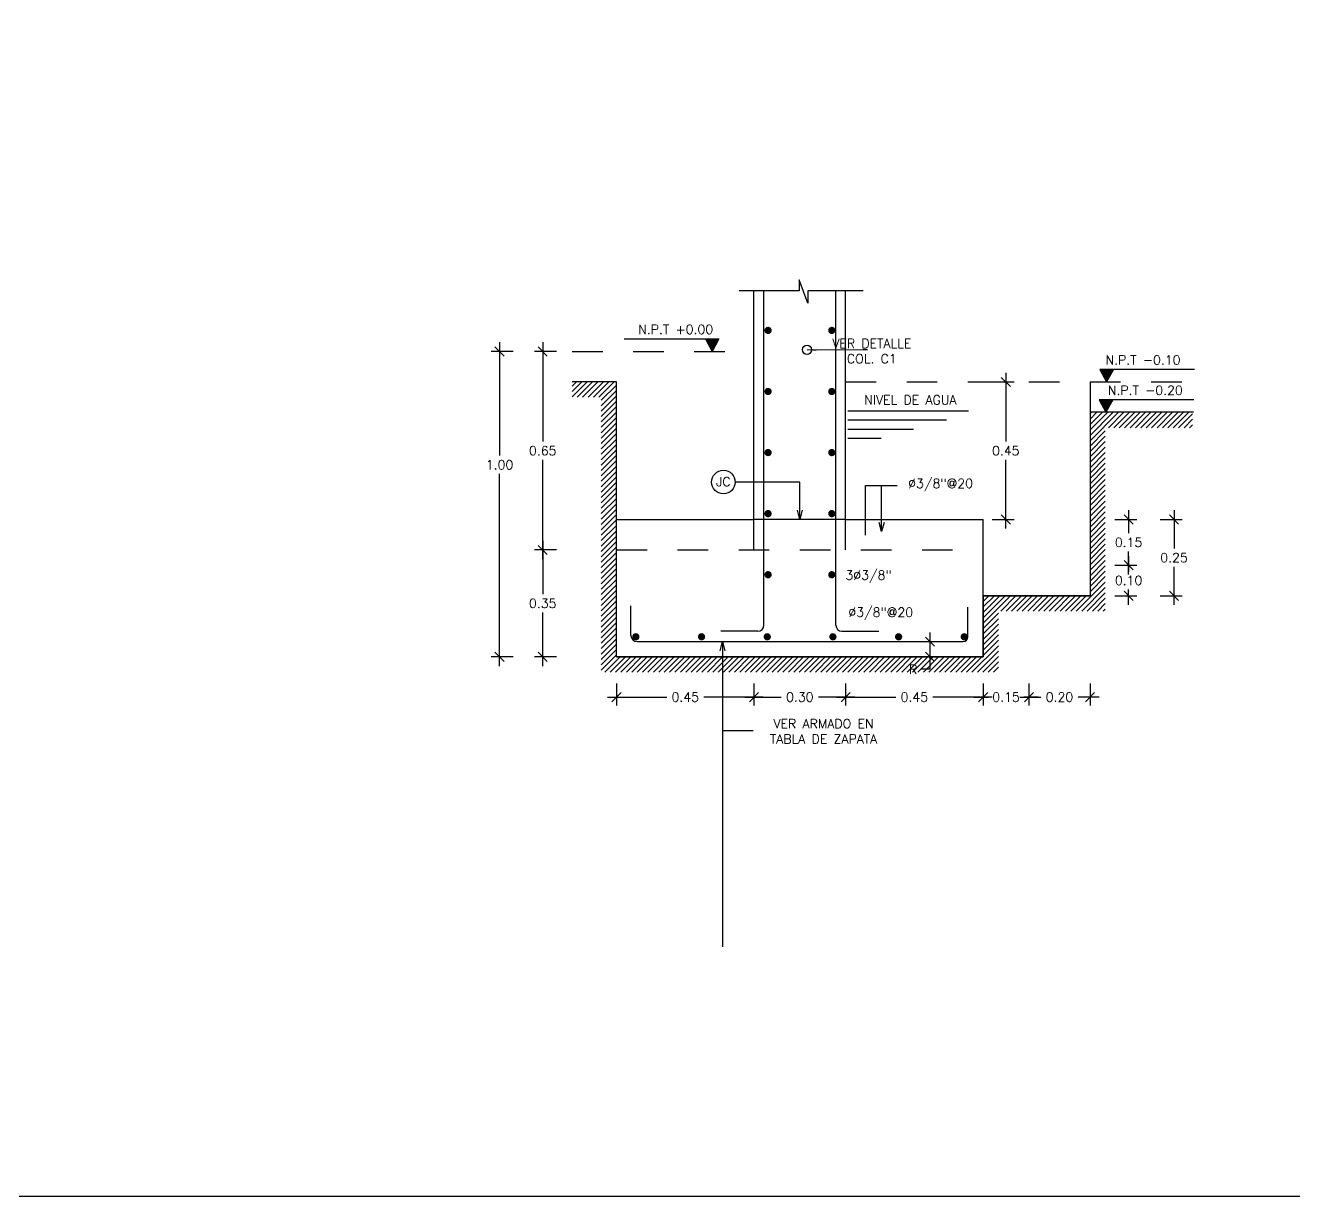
# Model space of a CAD drawing. Header units: metres. Extents: x -25 to 234, y -27 to 52.
# Drawn here: x 223.979 to 228.13, y -25.4 to -21.565 of the extents above; entities that cross this region are included whole.
import ezdxf

# ---------------------------------------------------------------- set-up
doc = ezdxf.new("R2010")
doc.units = ezdxf.units.M
doc.header["$LTSCALE"] = 0.1
doc.header["$MEASUREMENT"] = 0
doc.header["$PDMODE"] = 66
for name, pattern in [('CONTINUA', [0]), ('DASHED', [0.75, 0.5, -0.25]), ('HIDDEN2', [4.7625, 3.175, -1.5875])]:
    doc.linetypes.add(name, pattern=pattern)
for name, color, linetype in [('001-ZAPATAS', 6, 'Continuous'), ('ACERO', 5, 'Continuous'), ('BORDES', 7, 'Continuous'), ('DETALLE', 3, 'Continuous'), ('DIMTEXTO', 4, 'Continuous'), ('DIMZAPATA', 4, 'Continuous'), ('HATCH', 8, 'Continuous'), ('XREF1$0$MUROS', 1, 'Continuous')]:
    doc.layers.add(name, color=color, linetype=linetype)
doc.styles.add('SMPLEX', font='simplex.shx')
doc.dimstyles.new('D-15', dxfattribs={"dimscale": 0.15, "dimtxt": 0.2, "dimasz": 0.2, "dimexe": 0.18, "dimexo": 0.2, "dimgap": 0.1, "dimtad": 0, "dimtih": 1, "dimtoh": 1, "dimzin": 0, "dimdsep": 46, "dimtxsty": 'SMPLEX', "dimblk": 'OBLIQUE', "dimcen": 0.09, "dimdle": 0.2, "dimclrd": 4, "dimclre": 4, "dimclrt": 4, "dimadec": 0, "dimazin": 0, "dimtfac": 1, "dimtofl": 0, "dimtmove": 0, "dimatfit": 3, "dimldrblk": 'OPEN30', "dimfxl": 0.5, "dimfxlon": 1, "dimtolj": 1, "dimtzin": 0, "dimarcsym": 0})

# ---------------------------------------------------------------- blocks, each defined once
blk = doc.blocks.new('_Oblique')
at = {"color": 0, "linetype": 'ByBlock', "lineweight": -2}
blk.add_line((-0.5, -0.5), (0.5, 0.5), dxfattribs=at)
blk = doc.blocks.new('*D289')
at = {"layer": 'Defpoints', "color": 0, "linetype": 'CONTINUA', "transparency": 16777216}
for p in [(225.914, -23.2827), (225.6725, -23.6327), (225.914, -23.6327)]:
    blk.add_point(p, dxfattribs=at)
at = {"layer": 'DIMTEXTO', "color": 4, "linetype": 'CONTINUA', "lineweight": -2, "transparency": 16777216}
for p, q in [((225.7175, -23.2827), (225.6455, -23.2827)), ((225.6725, -23.2527), (225.6725, -23.4277)), ((225.6725, -23.6627), (225.6725, -23.4877)), ((225.7175, -23.6327), (225.6455, -23.6327))]:
    blk.add_line(p, q, dxfattribs=at)
at = {"layer": 'DIMTEXTO', "color": 4, "linetype": 'CONTINUA', "lineweight": -2, "transparency": 16777216, "xscale": 0.03, "yscale": 0.03, "zscale": 0.03}
for p, rotation in [((225.6725, -23.2827), 90), ((225.6725, -23.6327), 270)]:
    blk.add_blockref('_Oblique', p, dxfattribs=dict(at, rotation=rotation))
at = {"layer": 'DIMTEXTO', "color": 4, "linetype": 'CONTINUA', "transparency": 16777216, "insert": (225.6725, -23.4577), "char_height": 0.03, "attachment_point": 5, "style": 'SMPLEX'}
blk.add_mtext('\\A1;0.35', dxfattribs=at)
blk = doc.blocks.new('_Open30')
at = {"layer": 'DIMTEXTO', "color": 0, "lineweight": -2}
for p, q in [((-1, 0.27), (0, 0)), ((0, 0), (-1, -0.27)), ((0, 0), (-1, 0))]:
    blk.add_line(p, q, dxfattribs=at)
blk = doc.blocks.new('*D290')
at = {"layer": 'Defpoints', "color": 0, "linetype": 'CONTINUA', "transparency": 16777216}
for p in [(225.6725, -22.6327), (225.8745, -22.6327), (225.914, -23.2827)]:
    blk.add_point(p, dxfattribs=at)
at = {"layer": 'DIMTEXTO', "color": 4, "linetype": 'CONTINUA', "lineweight": -2, "transparency": 16777216}
for p, q in [((225.6725, -22.6027), (225.6725, -22.9277)), ((225.7175, -22.6327), (225.6455, -22.6327)), ((225.6725, -23.3127), (225.6725, -22.9877)), ((225.7175, -23.2827), (225.6455, -23.2827))]:
    blk.add_line(p, q, dxfattribs=at)
at = {"layer": 'DIMTEXTO', "color": 4, "linetype": 'CONTINUA', "lineweight": -2, "transparency": 16777216, "xscale": 0.03, "yscale": 0.03, "zscale": 0.03}
for p, rotation in [((225.6725, -22.6327), 90), ((225.6725, -23.2827), 270)]:
    blk.add_blockref('_Oblique', p, dxfattribs=dict(at, rotation=rotation))
at = {"layer": 'DIMTEXTO', "color": 4, "linetype": 'CONTINUA', "transparency": 16777216, "insert": (225.6725, -22.9577), "char_height": 0.03, "attachment_point": 5, "style": 'SMPLEX'}
blk.add_mtext('\\A1;0.65', dxfattribs=at)
blk = doc.blocks.new('*D291')
at = {"layer": 'Defpoints', "color": 0, "linetype": 'CONTINUA', "transparency": 16777216}
for p in [(226.9882, -22.7327), (227.1883, -22.7327), (226.9882, -23.1827)]:
    blk.add_point(p, dxfattribs=at)
at = {"layer": 'DIMTEXTO', "color": 4, "linetype": 'CONTINUA', "lineweight": -2, "transparency": 16777216}
for p, q in [((227.1883, -22.7027), (227.1883, -22.9277)), ((227.1433, -22.7327), (227.2153, -22.7327)), ((227.1883, -23.2127), (227.1883, -22.9877)), ((227.1433, -23.1827), (227.2153, -23.1827))]:
    blk.add_line(p, q, dxfattribs=at)
at = {"layer": 'DIMTEXTO', "color": 4, "linetype": 'CONTINUA', "lineweight": -2, "transparency": 16777216, "xscale": 0.03, "yscale": 0.03, "zscale": 0.03}
for p, rotation in [((227.1883, -22.7327), 90), ((227.1883, -23.1827), 270)]:
    blk.add_blockref('_Oblique', p, dxfattribs=dict(at, rotation=rotation))
at = {"layer": 'DIMTEXTO', "color": 4, "linetype": 'CONTINUA', "transparency": 16777216, "insert": (227.1883, -22.9577), "char_height": 0.03, "attachment_point": 5, "style": 'SMPLEX'}
blk.add_mtext('\\A1;0.45', dxfattribs=at)
blk = doc.blocks.new('*D292')
at = {"layer": 'Defpoints', "color": 0, "linetype": 'CONTINUA', "transparency": 16777216}
for p in [(227.464, -23.1827), (227.464, -23.4327), (227.739, -23.4327)]:
    blk.add_point(p, dxfattribs=at)
at = {"layer": 'DIMTEXTO', "color": 4, "linetype": 'CONTINUA', "lineweight": -2, "transparency": 16777216}
for p, q in [((227.739, -23.1527), (227.739, -23.2777)), ((227.694, -23.1827), (227.766, -23.1827)), ((227.739, -23.4627), (227.739, -23.3377)), ((227.694, -23.4327), (227.766, -23.4327))]:
    blk.add_line(p, q, dxfattribs=at)
at = {"layer": 'DIMTEXTO', "color": 4, "linetype": 'CONTINUA', "lineweight": -2, "transparency": 16777216, "xscale": 0.03, "yscale": 0.03, "zscale": 0.03}
for p, rotation in [((227.739, -23.1827), 90), ((227.739, -23.4327), 270)]:
    blk.add_blockref('_Oblique', p, dxfattribs=dict(at, rotation=rotation))
at = {"layer": 'DIMTEXTO', "color": 4, "linetype": 'CONTINUA', "transparency": 16777216, "insert": (227.739, -23.3077), "char_height": 0.03, "attachment_point": 5, "style": 'SMPLEX'}
blk.add_mtext('\\A1;0.25', dxfattribs=at)
blk = doc.blocks.new('*D293')
at = {"layer": 'Defpoints', "color": 0, "linetype": 'CONTINUA', "transparency": 16777216}
for p in [(227.464, -23.1827), (227.464, -23.3327), (227.5902, -23.3327)]:
    blk.add_point(p, dxfattribs=at)
at = {"layer": 'DIMTEXTO', "color": 4, "linetype": 'CONTINUA', "lineweight": -2, "transparency": 16777216}
for p, q in [((227.5902, -23.1527), (227.5902, -23.2277)), ((227.5452, -23.1827), (227.6172, -23.1827)), ((227.5902, -23.3627), (227.5902, -23.2877)), ((227.5452, -23.3327), (227.6172, -23.3327))]:
    blk.add_line(p, q, dxfattribs=at)
at = {"layer": 'DIMTEXTO', "color": 4, "linetype": 'CONTINUA', "lineweight": -2, "transparency": 16777216, "xscale": 0.03, "yscale": 0.03, "zscale": 0.03}
for p, rotation in [((227.5902, -23.1827), 90), ((227.5902, -23.3327), 270)]:
    blk.add_blockref('_Oblique', p, dxfattribs=dict(at, rotation=rotation))
at = {"layer": 'DIMTEXTO', "color": 4, "linetype": 'CONTINUA', "transparency": 16777216, "insert": (227.5902, -23.2577), "char_height": 0.03, "attachment_point": 5, "style": 'SMPLEX'}
blk.add_mtext('\\A1;0.15', dxfattribs=at)
blk = doc.blocks.new('*D299')
at = {"layer": 'Defpoints', "color": 0, "linetype": 'CONTINUA', "transparency": 16777216}
for p in [(226.364, -23.1827), (225.914, -23.6327), (226.364, -23.7645)]:
    blk.add_point(p, dxfattribs=at)
at = {"layer": 'DIMTEXTO', "color": 4, "linetype": 'CONTINUA', "lineweight": -2, "transparency": 16777216}
for p, q in [((225.914, -23.7195), (225.914, -23.7915)), ((226.364, -23.7195), (226.364, -23.7915)), ((225.884, -23.7645), (226.0783, -23.7645)), ((226.394, -23.7645), (226.1998, -23.7645))]:
    blk.add_line(p, q, dxfattribs=at)
at = {"layer": 'DIMTEXTO', "color": 4, "linetype": 'CONTINUA', "lineweight": -2, "transparency": 16777216, "xscale": 0.03, "yscale": 0.03, "zscale": 0.03, "rotation": 180}
blk.add_blockref('_Oblique', (225.914, -23.7645), dxfattribs=at)
at = {"layer": 'DIMTEXTO', "color": 4, "linetype": 'CONTINUA', "lineweight": -2, "transparency": 16777216, "xscale": 0.03, "yscale": 0.03, "zscale": 0.03}
blk.add_blockref('_Oblique', (226.364, -23.7645), dxfattribs=at)
at = {"layer": 'DIMTEXTO', "color": 4, "linetype": 'CONTINUA', "transparency": 16777216, "insert": (226.139, -23.7645), "char_height": 0.03, "attachment_point": 5, "style": 'SMPLEX'}
blk.add_mtext('\\A1;0.45', dxfattribs=at)
blk = doc.blocks.new('*D300')
at = {"layer": 'Defpoints', "color": 0, "transparency": 16777216}
for p in [(226.364, -23.1827), (226.664, -23.1827), (226.664, -23.7645)]:
    blk.add_point(p, dxfattribs=at)
at = {"layer": 'DIMTEXTO', "color": 4, "lineweight": -2, "transparency": 16777216}
for p, q in [((226.364, -23.7195), (226.364, -23.7915)), ((226.664, -23.7195), (226.664, -23.7915)), ((226.334, -23.7645), (226.4533, -23.7645)), ((226.694, -23.7645), (226.5748, -23.7645))]:
    blk.add_line(p, q, dxfattribs=at)
at = {"layer": 'DIMTEXTO', "color": 4, "lineweight": -2, "transparency": 16777216, "xscale": 0.03, "yscale": 0.03, "zscale": 0.03, "rotation": 180}
blk.add_blockref('_Oblique', (226.364, -23.7645), dxfattribs=at)
at = {"layer": 'DIMTEXTO', "color": 4, "lineweight": -2, "transparency": 16777216, "xscale": 0.03, "yscale": 0.03, "zscale": 0.03}
blk.add_blockref('_Oblique', (226.664, -23.7645), dxfattribs=at)
at = {"layer": 'DIMTEXTO', "color": 4, "transparency": 16777216, "insert": (226.514, -23.7645), "char_height": 0.03, "attachment_point": 5, "style": 'SMPLEX'}
blk.add_mtext('\\A1;0.30', dxfattribs=at)
blk = doc.blocks.new('*D301')
at = {"layer": 'Defpoints', "color": 0, "transparency": 16777216}
for p in [(226.664, -23.1827), (227.114, -23.6327), (227.114, -23.7645)]:
    blk.add_point(p, dxfattribs=at)
at = {"layer": 'DIMTEXTO', "color": 4, "lineweight": -2, "transparency": 16777216}
for p, q in [((226.664, -23.7195), (226.664, -23.7915)), ((227.114, -23.7195), (227.114, -23.7915)), ((226.634, -23.7645), (226.8283, -23.7645)), ((227.144, -23.7645), (226.9498, -23.7645))]:
    blk.add_line(p, q, dxfattribs=at)
at = {"layer": 'DIMTEXTO', "color": 4, "lineweight": -2, "transparency": 16777216, "xscale": 0.03, "yscale": 0.03, "zscale": 0.03, "rotation": 180}
blk.add_blockref('_Oblique', (226.664, -23.7645), dxfattribs=at)
at = {"layer": 'DIMTEXTO', "color": 4, "lineweight": -2, "transparency": 16777216, "xscale": 0.03, "yscale": 0.03, "zscale": 0.03}
blk.add_blockref('_Oblique', (227.114, -23.7645), dxfattribs=at)
at = {"layer": 'DIMTEXTO', "color": 4, "transparency": 16777216, "insert": (226.889, -23.7645), "char_height": 0.03, "attachment_point": 5, "style": 'SMPLEX'}
blk.add_mtext('\\A1;0.45', dxfattribs=at)
blk = doc.blocks.new('*D294')
at = {"layer": 'Defpoints', "color": 0, "transparency": 16777216}
for p in [(227.464, -23.3327), (227.464, -23.4327), (227.5902, -23.4327)]:
    blk.add_point(p, dxfattribs=at)
at = {"layer": 'DIMTEXTO', "color": 4, "lineweight": -2, "transparency": 16777216}
for p, q in [((227.5902, -23.3027), (227.5902, -23.3527)), ((227.5452, -23.3327), (227.6172, -23.3327)), ((227.5902, -23.4627), (227.5902, -23.4127)), ((227.5452, -23.4327), (227.6172, -23.4327))]:
    blk.add_line(p, q, dxfattribs=at)
at = {"layer": 'DIMTEXTO', "color": 4, "lineweight": -2, "transparency": 16777216, "xscale": 0.03, "yscale": 0.03, "zscale": 0.03}
for p, rotation in [((227.5902, -23.3327), 90), ((227.5902, -23.4327), 270)]:
    blk.add_blockref('_Oblique', p, dxfattribs=dict(at, rotation=rotation))
at = {"layer": 'DIMTEXTO', "color": 4, "transparency": 16777216, "insert": (227.5902, -23.3827), "char_height": 0.03, "attachment_point": 5, "style": 'SMPLEX'}
blk.add_mtext('\\A1;0.10', dxfattribs=at)
blk = doc.blocks.new('*U285')
at = {"layer": 'ACERO', "const_width": 0.0119}
blk.add_lwpolyline([(-0.0059, 0, 1), (0.0059, 0, 1)], format="xyb", close=True, dxfattribs=at)
blk = doc.blocks.new('*U286')
at = {"layer": '001-ZAPATAS', "color": 0, "linetype": 'ByBlock', "lineweight": -2, "transparency": 16777216}
for p in [(0, 0), (0.215, 0), (0.43, 0), (0.645, 0), (0.86, 0), (1.075, 0)]:
    blk.add_blockref('*U285', p, dxfattribs=at)
blk = doc.blocks.new('*U287')
at = {"layer": 'ACERO', "const_width": 0.0119}
blk.add_lwpolyline([(-0.0059, 0, 1), (0.0059, 0, 1)], format="xyb", close=True, dxfattribs=at)
blk = doc.blocks.new('*U288')
at = {"layer": '001-ZAPATAS', "color": 0, "linetype": 'ByBlock', "lineweight": -2, "transparency": 16777216}
for p in [(-0.2086, 0.8), (0, 0.8), (-0.2086, 0.6), (0, 0.6), (-0.2086, 0.4), (0, 0.4), (-0.2086, 0.2), (0, 0.2), (-0.2086, 0), (0, 0)]:
    blk.add_blockref('*U287', p, dxfattribs=at)
blk = doc.blocks.new('*D296')
at = {"layer": 'Defpoints', "color": 0, "transparency": 16777216}
for p in [(225.5312, -22.6327), (225.7687, -22.6327), (225.914, -23.6327)]:
    blk.add_point(p, dxfattribs=at)
at = {"layer": 'DIMTEXTO', "color": 4, "lineweight": -2, "transparency": 16777216}
for p, q in [((225.5312, -22.6027), (225.5312, -22.9739)), ((225.5762, -22.6327), (225.5042, -22.6327)), ((225.5312, -23.6627), (225.5312, -23.0339)), ((225.5762, -23.6327), (225.5042, -23.6327))]:
    blk.add_line(p, q, dxfattribs=at)
at = {"layer": 'DIMTEXTO', "color": 4, "lineweight": -2, "transparency": 16777216, "xscale": 0.03, "yscale": 0.03, "zscale": 0.03}
for p, rotation in [((225.5312, -22.6327), 90), ((225.5312, -23.6327), 270)]:
    blk.add_blockref('_Oblique', p, dxfattribs=dict(at, rotation=rotation))
at = {"layer": 'DIMTEXTO', "color": 4, "transparency": 16777216, "insert": (225.5312, -23.0039), "char_height": 0.03, "attachment_point": 5, "style": 'SMPLEX'}
blk.add_mtext('\\A1;1.00', dxfattribs=at)
blk = doc.blocks.new('*D297')
at = {"layer": 'Defpoints', "color": 0, "linetype": 'CONTINUA', "transparency": 16777216}
for p in [(227.264, -23.1827), (227.114, -23.6327), (227.264, -23.7645)]:
    blk.add_point(p, dxfattribs=at)
at = {"layer": 'DIMTEXTO', "color": 4, "linetype": 'CONTINUA', "lineweight": -2, "transparency": 16777216}
for p, q in [((227.114, -23.7195), (227.114, -23.7915)), ((227.264, -23.7195), (227.264, -23.7915)), ((227.084, -23.7645), (227.1312, -23.7645)), ((227.294, -23.7645), (227.2469, -23.7645))]:
    blk.add_line(p, q, dxfattribs=at)
at = {"layer": 'DIMTEXTO', "color": 4, "linetype": 'CONTINUA', "lineweight": -2, "transparency": 16777216, "xscale": 0.03, "yscale": 0.03, "zscale": 0.03, "rotation": 180}
blk.add_blockref('_Oblique', (227.114, -23.7645), dxfattribs=at)
at = {"layer": 'DIMTEXTO', "color": 4, "linetype": 'CONTINUA', "lineweight": -2, "transparency": 16777216, "xscale": 0.03, "yscale": 0.03, "zscale": 0.03}
blk.add_blockref('_Oblique', (227.264, -23.7645), dxfattribs=at)
at = {"layer": 'DIMTEXTO', "color": 4, "linetype": 'CONTINUA', "transparency": 16777216, "insert": (227.189, -23.7645), "char_height": 0.03, "attachment_point": 5, "style": 'SMPLEX'}
blk.add_mtext('\\A1;0.15', dxfattribs=at)
blk = doc.blocks.new('*D298')
at = {"layer": 'Defpoints', "color": 0, "linetype": 'CONTINUA', "transparency": 16777216}
for p in [(227.264, -23.1827), (227.464, -23.4327), (227.464, -23.7645)]:
    blk.add_point(p, dxfattribs=at)
at = {"layer": 'DIMTEXTO', "color": 4, "linetype": 'CONTINUA', "lineweight": -2, "transparency": 16777216}
for p, q in [((227.264, -23.7195), (227.264, -23.7915)), ((227.464, -23.7195), (227.464, -23.7915)), ((227.234, -23.7645), (227.3033, -23.7645)), ((227.494, -23.7645), (227.4248, -23.7645))]:
    blk.add_line(p, q, dxfattribs=at)
at = {"layer": 'DIMTEXTO', "color": 4, "linetype": 'CONTINUA', "lineweight": -2, "transparency": 16777216, "xscale": 0.03, "yscale": 0.03, "zscale": 0.03, "rotation": 180}
blk.add_blockref('_Oblique', (227.264, -23.7645), dxfattribs=at)
at = {"layer": 'DIMTEXTO', "color": 4, "linetype": 'CONTINUA', "lineweight": -2, "transparency": 16777216, "xscale": 0.03, "yscale": 0.03, "zscale": 0.03}
blk.add_blockref('_Oblique', (227.464, -23.7645), dxfattribs=at)
at = {"layer": 'DIMTEXTO', "color": 4, "linetype": 'CONTINUA', "transparency": 16777216, "insert": (227.364, -23.7645), "char_height": 0.03, "attachment_point": 5, "style": 'SMPLEX'}
blk.add_mtext('\\A1;0.20', dxfattribs=at)
blk = doc.blocks.new('*D295')
at = {"layer": 'Defpoints', "color": 0, "transparency": 16777216}
for p in [(226.8846, -23.5828), (226.8846, -23.6327), (226.9399, -23.6327)]:
    blk.add_point(p, dxfattribs=at)
at = {"layer": 'DIMTEXTO', "color": 4, "lineweight": -2, "transparency": 16777216}
for p, q in [((226.9399, -23.5528), (226.9399, -23.6327)), ((226.9146, -23.5828), (226.9669, -23.5828)), ((226.9146, -23.6327), (226.9669, -23.6327)), ((226.9399, -23.6327), (226.9399, -23.6734)), ((226.9399, -23.6734), (226.9099, -23.6734))]:
    blk.add_line(p, q, dxfattribs=at)
at = {"layer": 'DIMTEXTO', "color": 4, "lineweight": -2, "transparency": 16777216, "xscale": 0.03, "yscale": 0.03, "zscale": 0.03}
for p, rotation in [((226.9399, -23.5828), 90), ((226.9399, -23.6327), 270)]:
    blk.add_blockref('_Oblique', p, dxfattribs=dict(at, rotation=rotation))
at = {"layer": 'DIMTEXTO', "color": 4, "transparency": 16777216, "insert": (226.8849, -23.6734), "char_height": 0.03, "attachment_point": 5, "style": 'SMPLEX'}
blk.add_mtext('\\A1;R', dxfattribs=at)

msp = doc.modelspace()

# ---------------------------------------------------------------- hatches: boundary and pattern name
at = {"layer": 'DIMTEXTO'}
for points in [[(226.2488, -22.5917), (226.2048, -22.5917), (226.2268, -22.6327)], [(227.4963, -22.6917), (227.5403, -22.6917), (227.5183, -22.7327)], [(227.4942, -22.7909), (227.5382, -22.7909), (227.5162, -22.8319)]]:
    msp.add_hatch(color=256, dxfattribs=at).paths.add_polyline_path(points)
at = {"layer": 'HATCH', "linetype": 'CONTINUA'}
h = msp.add_hatch(dxfattribs=at)
h.set_pattern_fill('ANSI31', color=256, scale=0.1)
h.set_pattern_definition([(45, (1.451308, -5.852096), (-0.00883883476, 0.00883883476), [])])
h.paths.add_polyline_path([(227.164, -23.4827), (227.514, -23.4827), (227.514, -22.8826), (227.7994, -22.8826), (227.7994, -22.8326), (227.464, -22.8328), (227.464, -23.4327), (227.114, -23.4327), (227.114, -23.6327), (225.914, -23.6327), (225.914, -22.7327), (225.7693, -22.7327), (225.7693, -22.7827), (225.864, -22.7827), (225.864, -23.6827), (227.164, -23.6827)])

# ---------------------------------------------------------------- linework, layer by layer
at = {"color": 8}
msp.add_lwpolyline([(227.8022, -22.8319), (227.464, -22.8319), (227.464, -23.4327), (227.114, -23.4327), (227.114, -23.6327), (225.914, -23.6327), (225.914, -22.7327), (225.7687, -22.7327)], dxfattribs=at)
at = {"layer": '001-ZAPATAS', "color": 4}
for p, q in [((226.6713, -22.8267), (227.0667, -22.8267)), ((226.6713, -22.8567), (226.9937, -22.8567)), ((226.6713, -22.8867), (226.8861, -22.8867)), ((226.6713, -22.9167), (226.7804, -22.9167))]:
    msp.add_line(p, q, dxfattribs=at)
at = {"layer": 'ACERO'}
for p, q in [((226.3965, -23.5289), (226.3965, -22.4346)), ((226.632, -23.5289), (226.632, -22.4346)), ((225.9613, -23.5628), (225.9613, -23.4654)), ((227.064, -23.5678), (227.064, -23.4704)), ((226.3765, -23.5489), (226.2559, -23.5489)), ((226.652, -23.5489), (226.7726, -23.5489)), ((225.9813, -23.5828), (227.049, -23.5828))]:
    msp.add_line(p, q, dxfattribs=at)
for centre, radius, start, end in [((226.3765, -23.5289), 0.02, 270, 0), ((226.652, -23.5289), 0.02, 180, 270), ((225.9813, -23.5628), 0.02, 180, 270), ((227.049, -23.5678, 0), 0.015, 270, 0)]:
    msp.add_arc(centre, radius, start, end, dxfattribs=at)
at = {"layer": 'BORDES', "color": 1}
for p, q in [((226.364, -23.1827), (226.364, -22.4346)), ((226.664, -23.1827), (226.664, -22.4346)), ((227.464, -22.7327), (227.464, -23.4327)), ((225.914, -23.1827), (226.364, -23.1827)), ((225.914, -23.6327), (225.914, -23.1827)), ((226.664, -23.1827), (227.114, -23.1827)), ((227.114, -23.6327), (227.114, -23.1827)), ((227.114, -23.4327), (227.464, -23.4327)), ((225.914, -23.6327), (227.114, -23.6327))]:
    msp.add_line(p, q, dxfattribs=at)
at = {"layer": 'BORDES', "color": 8, "linetype": 'DASHED'}
for p, q in [((226.364, -23.2827), (226.364, -23.1827)), ((226.664, -23.2827), (226.664, -23.1827)), ((225.914, -23.2827), (227.114, -23.2827)), ((225.914, -23.3327), (225.914, -23.2827)), ((227.114, -23.3327), (227.114, -23.2827))]:
    msp.add_line(p, q, dxfattribs=at)
at = {"layer": 'BORDES', "color": 8, "linetype": 'CONTINUA', "ltscale": 0.03}
msp.add_line((226.664, -23.1827), (226.364, -23.1827), dxfattribs=at)
at = {"layer": 'DETALLE', "color": 3}
msp.add_lwpolyline([(226.7217, -22.4346), (226.5403, -22.4346), (226.5403, -22.4748), (226.5124, -22.3979), (226.5124, -22.4346), (226.316, -22.4346)], dxfattribs=at)
at = {"layer": 'DIMTEXTO'}
for p, q in [((225.9387, -22.5917), (226.2488, -22.5917)), ((226.2048, -22.5917), (226.2268, -22.6327)), ((226.2488, -22.5917), (226.2268, -22.6327)), ((227.8064, -22.6917), (227.4963, -22.6917)), ((227.4963, -22.6917), (227.5183, -22.7327)), ((227.5403, -22.6917), (227.5183, -22.7327)), ((227.8043, -22.7909), (227.4942, -22.7909)), ((227.4942, -22.7909), (227.5162, -22.8319)), ((227.5382, -22.7909), (227.5162, -22.8319))]:
    msp.add_line(p, q, dxfattribs=at)
at = {"layer": 'DIMTEXTO', "color": 1}
msp.add_circle((226.264, -23.0604), 0.0386, dxfattribs=at)
at = {"layer": 'DIMZAPATA', "linetype": 'CONTINUA'}
msp.add_lwpolyline([(167.6608, 5.1894), (233.8358, 5.1894), (233.8358, -25.4004), (167.6608, -25.4004)], close=True, dxfattribs=at)
at = {"layer": 'DIMZAPATA', "linetype": 'Continuous'}
msp.add_lwpolyline([(226.7287, -23.2345), (226.7287, -23.0712), (226.8332, -23.0712)], dxfattribs=at)
at = {"layer": 'XREF1$0$MUROS', "color": 8, "linetype": 'HIDDEN2', "ltscale": 0.01}
for p, q in [((225.7687, -22.6327), (226.364, -22.6327)), ((226.664, -22.7327), (227.8078, -22.7327))]:
    msp.add_line(p, q, dxfattribs=at)

# ---------------------------------------------------------------- block references
at = {"layer": '001-ZAPATAS'}
for name, p in [('*U288', (226.6187, -23.3638)), ('*U286', (225.9774, -23.567))]:
    msp.add_blockref(name, p, dxfattribs=at)

# ---------------------------------------------------------------- texts
at = {"color": 4, "char_height": 0.03, "attachment_point": 5, "style": 'SMPLEX'}
for s, insert in [('{\\fRomanS|b1|i0|c0|p2;N.P.T +0.00}', (226.1077, -22.5606)), ('{\\fRomanS|b1|i0|c0|p2;N.P.T -0.10}', (227.6374, -22.6606)), ('{\\fRomanS|b1|i0|c0|p2;N.P.T -0.20}', (227.6449, -22.7598)), ('{\\Fsimplex|c177;JC}', (226.2639, -23.059, -0.3837)), ('{\\Fromans|c0;%%C3/8"@20}', (226.9748, -23.0699)), ('{\\Fromans|c0;3%%C3/8"}', (226.7391, -23.3703)), ('{\\Fromans|c0;%%C3/8"@20}', (226.7788, -23.4916))]:
    msp.add_mtext(s, dxfattribs=dict(at, insert=insert))
at = {"layer": 'DIMZAPATA', "color": 4, "char_height": 0.03, "attachment_point": 5, "style": 'SMPLEX'}
for s, insert in [('{\\C256;VER DETALLE \\PCOL. C1}', (226.7497, -22.6315)), ('{\\C256;NIVEL DE AGUA}', (226.8759, -22.7913))]:
    msp.add_mtext(s, dxfattribs=dict(at, insert=insert))
at = {"layer": 'DIMZAPATA', "color": 4, "insert": (226.5917, -23.8767), "char_height": 0.03, "width": 0.43922, "attachment_point": 5, "style": 'SMPLEX'}
msp.add_mtext('{\\C256;VER ARMADO EN TABLA DE ZAPATA}', dxfattribs=at)

# ---------------------------------------------------------------- dimensions: what is measured, and where the dimension line sits
at = {"layer": 'DIMTEXTO'}
dim = msp.add_linear_dim(base=(225.5312, -22.6327), p1=(225.914, -23.6327), p2=(225.7687, -22.6327), angle=90, dimstyle='D-15', override={"dimfxl": 0.3, "dimfxlon": 1}, dxfattribs=at)
dim.commit()
dim.dimension.update_dxf_attribs({"geometry": '*D296', "text_midpoint": (225.5312, -23.0039), "dimtype": 160})
at = {"layer": 'DIMTEXTO', "linetype": 'CONTINUA'}
for base, p1, p2, picture, middle in [((225.6725, -22.6327), (225.914, -23.2827), (225.8745, -22.6327), '*D290', (225.6725, -22.9577)), ((227.1883, -22.7327), (226.9882, -23.1827), (226.9882, -22.7327), '*D291', (227.1883, -22.9577)), ((227.739, -23.4327), (227.464, -23.1827), (227.464, -23.4327), '*D292', (227.739, -23.3077)), ((227.5902, -23.3327), (227.464, -23.1827), (227.464, -23.3327), '*D293', (227.5902, -23.2577)), ((225.6725, -23.6327), (225.914, -23.2827), (225.914, -23.6327), '*D289', (225.6725, -23.4577))]:
    dim = msp.add_linear_dim(base=base, p1=p1, p2=p2, angle=90, dimstyle='D-15', override={"dimtmove": 1, "dimfxl": 0.3, "dimfxlon": 1}, dxfattribs=at)
    dim.commit()
    dim.dimension.update_dxf_attribs({"geometry": picture, "text_midpoint": middle})
for base, p1, p2, picture, middle in [((226.364, -23.7645), (225.914, -23.6327), (226.364, -23.1827), '*D299', (226.139, -23.7645)), ((227.264, -23.7645), (227.114, -23.6327), (227.264, -23.1827), '*D297', (227.189, -23.7645)), ((227.464, -23.7645), (227.264, -23.1827), (227.464, -23.4327), '*D298', (227.364, -23.7645))]:
    dim = msp.add_linear_dim(base=base, p1=p1, p2=p2, dimstyle='D-15', override={"dimtmove": 1, "dimfxl": 0.3, "dimfxlon": 1}, dxfattribs=at)
    dim.commit()
    dim.dimension.update_dxf_attribs({"geometry": picture, "text_midpoint": middle})
at = {"layer": 'DIMTEXTO'}
for base, p1, p2, picture, middle in [((226.664, -23.7645), (226.364, -23.1827), (226.664, -23.1827), '*D300', (226.514, -23.7645)), ((227.114, -23.7645), (226.664, -23.1827), (227.114, -23.6327), '*D301', (226.889, -23.7645))]:
    dim = msp.add_linear_dim(base=base, p1=p1, p2=p2, dimstyle='D-15', override={"dimtmove": 1, "dimfxl": 0.3, "dimfxlon": 1}, dxfattribs=at)
    dim.commit()
    dim.dimension.update_dxf_attribs({"geometry": picture, "text_midpoint": middle})
dim = msp.add_linear_dim(base=(227.5902, -23.4327), p1=(227.464, -23.3327), p2=(227.464, -23.4327), angle=90, dimstyle='D-15', override={"dimtmove": 1, "dimfxl": 0.3, "dimfxlon": 1}, dxfattribs=at)
dim.commit()
dim.dimension.update_dxf_attribs({"geometry": '*D294', "text_midpoint": (227.5902, -23.3827)})
dim = msp.add_linear_dim(base=(226.9399, -23.6327), p1=(226.8846, -23.5828), p2=(226.8846, -23.6327), angle=90, text='R', dimstyle='D-15', override={"dimtxsty": 'SMPLEX', "dimfxl": 0.3, "dimfxlon": 1}, dxfattribs=at)
dim.commit()
dim.dimension.update_dxf_attribs({"geometry": '*D295', "text_midpoint": (226.8849, -23.6734), "dimtype": 160})

# ---------------------------------------------------------------- leaders
msp.add_leader([(226.514, -23.1827), (226.514, -23.0604), (226.3026, -23.0604)], dimstyle='D-15', dxfattribs=at)
at = {"layer": 'DIMZAPATA'}
for points, override in [([(226.5377, -22.6272), (226.7216, -22.6263), (226.7352, -22.626)], {"dimldrblk": 'DotBlank'}), ([(226.261, -23.5828), (226.261, -23.8735), (226.3617, -23.8735)], {"dimldrblk": 'Open30'})]:
    msp.add_leader(points, dimstyle='D-15', override=override, dxfattribs=at)
msp.add_leader([(226.7818, -23.2223), (226.7809, -23.0712), (226.8212, -23.0712)], dimstyle='D-15', dxfattribs=at)

doc.saveas('drawing.dxf')
